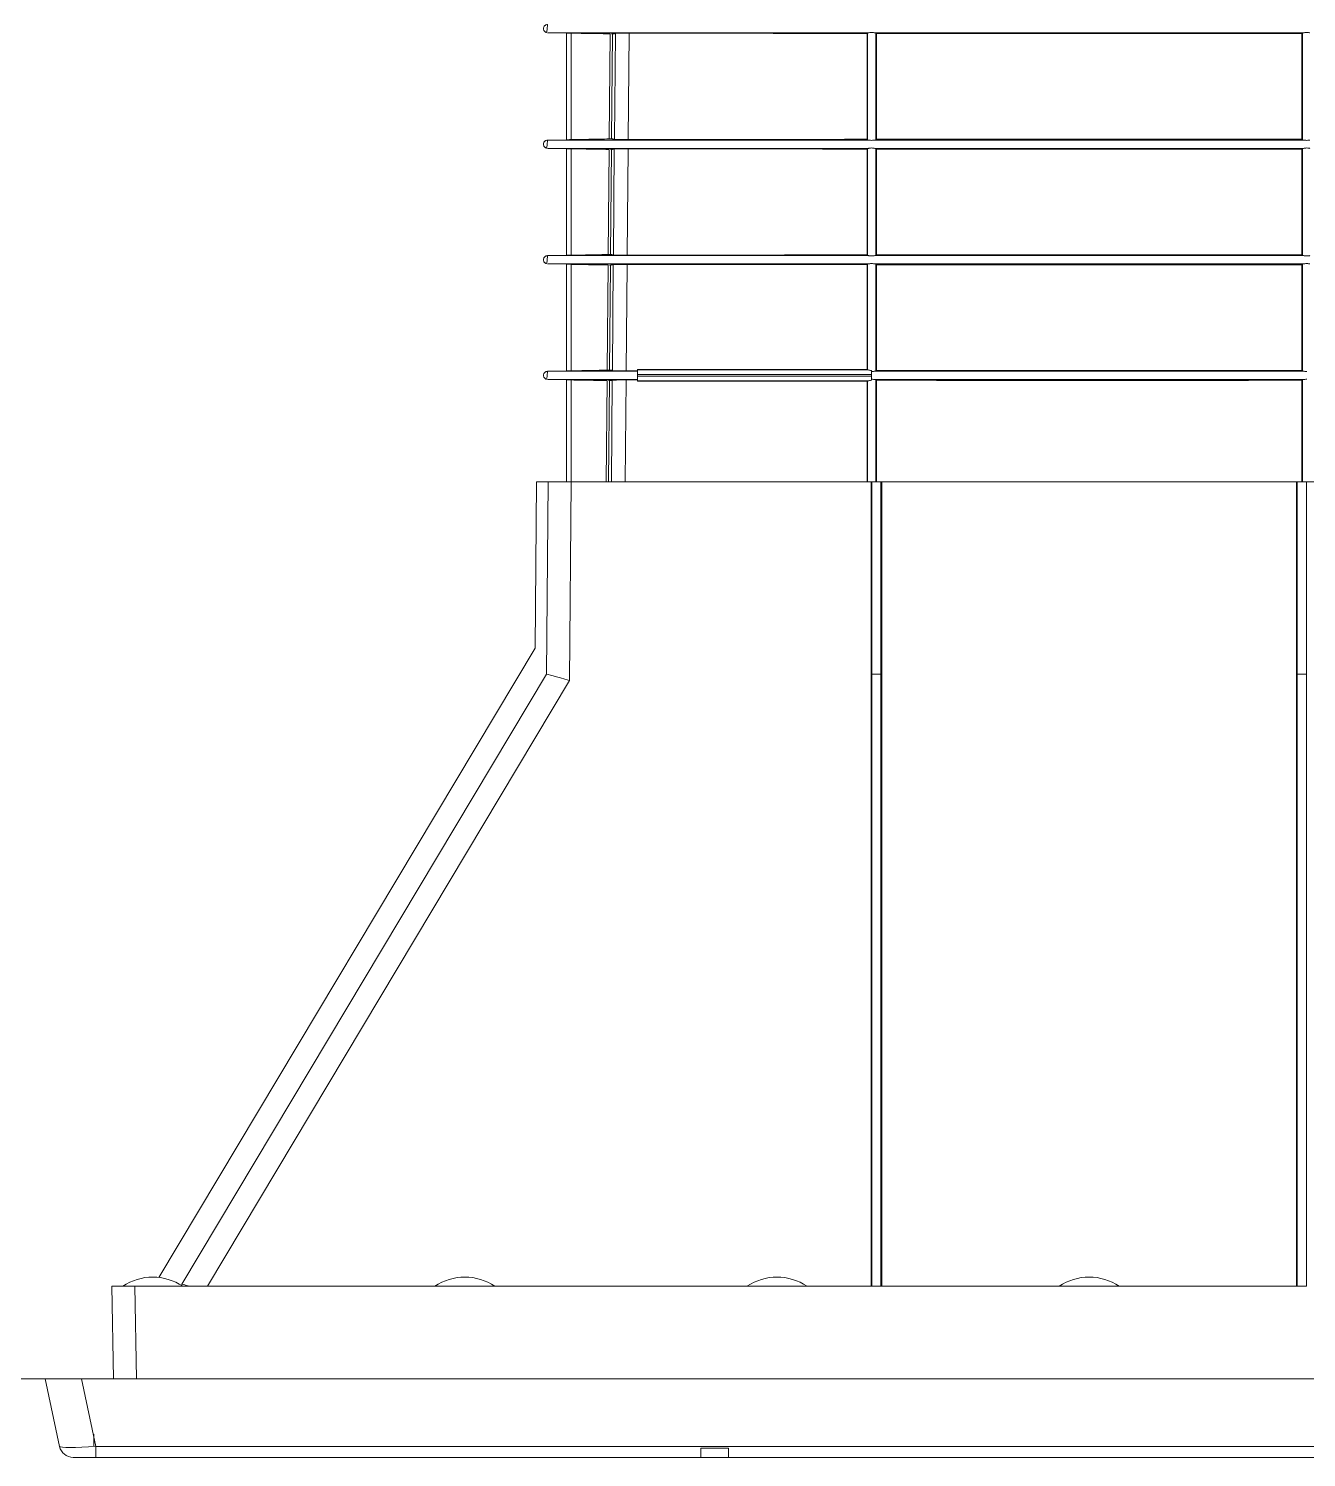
# Model space of a CAD drawing. Header units: millimetres. Extents: x 441156 to 441876, y 4514765 to 4515211.
# Drawn here: x 441315.0274 to 441315.2607, y 4514779.6622 to 4514779.9229 of the extents above; entities that cross this region are included whole.
import ezdxf

# ---------------------------------------------------------------- set-up
doc = ezdxf.new("R2010")
doc.units = ezdxf.units.MM
doc.layers.add('01_pilares baja', color=5, linetype='Continuous', lineweight=20)
doc.layers.add('LINEAS', color=7, linetype='Continuous', lineweight=9)
doc.layers.add('05 ESQUEMAS HIDRAULICOS nuevos_dwg _6_', color=7, linetype='Continuous', lineweight=18, true_color=0x767676)

# ---------------------------------------------------------------- blocks, each defined once
blk = doc.blocks.new('05 ESQUEMAS HIDRAULICOS nuevos_dwg_A$C38CE57FF-V1-01_ARQ_INSTALACIÓN PISCINA CHAPOTEO')
at = {"layer": 'LINEAS', "color": 88, "lineweight": 18, "true_color": 0x134c00}
for p, q in [((136.15, 246.41), (136.15, 227.99)), ((142.74, 228.11), (142.89, 246.29)), ((143.29, 246.28), (143.14, 228.11)), ((143.62, 228.03), (143.78, 246.37)), ((146.18, 246.41), (146.01, 227.99)), ((187.32, 228.04), (187.32, 246.36)), ((187.43, 246.47), (187.43, 227.93)), ((188.87, 227.93), (188.87, 246.47)), ((188.98, 246.35), (188.98, 228.05)), ((262.52, 228.05), (262.52, 246.35)), ((262.63, 246.47), (262.63, 227.93)), ((136.15, 226.41), (136.15, 207.99)), ((142.56, 208.1), (142.72, 226.29)), ((143.12, 226.29), (142.96, 208.11)), ((143.44, 208.03), (143.6, 226.37)), ((146, 226.41), (145.84, 207.99)), ((187.32, 208.04), (187.32, 226.36)), ((187.43, 226.47), (187.43, 207.93)), ((188.87, 207.93), (188.87, 226.47)), ((188.98, 226.35), (188.98, 208.05)), ((262.52, 208.05), (262.52, 226.35)), ((262.63, 226.47), (262.63, 207.93)), ((136.15, 206.41), (136.15, 187.99)), ((142.39, 188.1), (142.55, 206.3)), ((142.95, 206.29), (142.79, 188.11)), ((143.27, 188.03), (143.43, 206.37)), ((145.83, 206.41), (145.67, 187.99)), ((187.32, 188.2), (187.32, 206.36)), ((187.43, 206.47), (187.43, 188.14)), ((188.87, 187.93), (188.87, 206.47)), ((188.98, 206.35), (188.98, 188.05)), ((262.52, 188.05), (262.52, 206.35)), ((262.63, 206.47), (262.63, 187.93)), ((136.15, 186.41), (136.15, 168.8)), ((142.22, 168.8), (142.37, 186.3)), ((142.77, 186.29), (142.62, 168.8)), ((143.1, 168.8), (143.25, 186.37)), ((145.65, 186.41), (145.5, 168.8)), ((187.32, 168.8), (187.32, 186.2)), ((188.12, 187.06), (188.12, 186.35)), ((188.87, 168.8), (188.87, 186.47)), ((188.98, 186.35), (188.98, 168.8)), ((262.52, 168.8), (262.52, 186.35)), ((262.63, 186.47), (262.63, 168.8)), ((188.04, 29.6), (188.04, 168.8)), ((188.18, 168.8), (189.72, 168.8)), ((189.86, 29.6), (189.86, 168.8)), ((261.64, 29.6), (261.64, 168.8)), ((263.32, 168.8), (261.78, 168.8)), ((68.78, 29.99), (131.86, 135.51)), ((188.15, 135.51), (189.75, 135.51)), ((263.35, 135.51), (261.75, 135.51)), ((68.78, 29.72), (68.78, 29.99)), ((69.75, 29.6), (65.49, 29.6)), ((68.97, 29.6), (71.87, 29.6)), ((111.75, 29.6), (114.55, 29.6)), ((120.95, 29.6), (123.75, 29.6)), ((165.75, 29.6), (168.55, 29.6)), ((174.95, 29.6), (177.75, 29.6)), ((195.59, 29.6), (193.99, 29.6)), ((203.59, 29.6), (201.99, 29.6)), ((219.75, 29.6), (222.55, 29.6)), ((228.95, 29.6), (231.75, 29.6)), ((247.91, 29.6), (249.51, 29.6)), ((255.91, 29.6), (257.51, 29.6)), ((54.95, 0), (53.55, 0)), ((158.55, 0), (53.9, 0))]:
    blk.add_line(p, q, dxfattribs=at)
at = {"layer": 'LINEAS', "color": 88, "lineweight": 18, "true_color": 0x134c00, "flags": 128}
for points in [[(132.06, 246.48), (135.35, 246.42), (135.35, 227.98), (132.06, 227.92)], [(132.06, 226.48), (135.35, 226.42), (135.35, 207.98), (132.06, 207.92)], [(132.06, 206.48), (135.35, 206.42), (135.35, 187.98), (132.06, 187.92)], [(147.63, 188.16), (147.63, 188.2), (187.32, 188.2), (187.43, 188.14)], [(147.63, 187.36), (147.63, 188.16), (187.5, 188.16)], [(188.12, 187.34), (147.63, 187.34), (147.63, 187.04), (188.12, 187.04), (188.12, 187.34), (188.12, 188.05)], [(132.06, 186.48), (135.35, 186.42), (135.35, 168.8)], [(187.5, 186.26), (147.63, 186.26), (147.63, 187.04)], [(187.43, 168.8), (187.43, 186.26), (187.32, 186.2), (147.63, 186.2), (147.63, 186.24)], [(132.15, 168.8), (130.15, 168.8), (132.15, 168.8), (130.15, 168.8), (129.9, 140.03), (64.81, 31.14)], [(261.75, 29.6), (189.75, 29.6), (188.15, 29.6), (188.15, 135.51), (188.15, 168.8), (188.16, 168.8), (136.15, 168.8), (135.85, 134.42), (73.2, 29.6)], [(131.86, 135.51), (132.15, 168.8), (136.15, 168.8)], [(315.35, 168.8), (263.34, 168.8), (263.32, 168.8), (263.32, 135.51), (263.32, 29.6), (261.75, 29.6), (261.75, 135.51), (261.75, 168.8), (261.76, 168.8), (189.74, 168.8), (189.72, 168.8), (189.72, 135.51), (189.72, 29.6)], [(56.95, 13.6), (56.67, 29.6), (60.67, 29.6)], [(58.33, 29.6), (58.55, 29.6), (58.33, 29.6), (58.55, 29.6)], [(188.15, 29.6), (60.67, 29.6), (60.95, 13.6)], [(47.64, 1.9), (45.15, 13.6), (51.41, 13.6)], [(403.86, 1.9), (406.35, 13.6), (400.09, 13.6), (397.6, 1.9), (53.9, 1.9), (53.9, 0), (49.98, 0)], [(400.09, 13.6), (51.41, 13.6), (53.9, 1.9)], [(163.35, 0), (163.35, 1.6), (158.55, 1.6), (158.55, 0), (163.35, 0), (288.15, 0)]]:
    blk.add_lwpolyline(points, dxfattribs=at)
blk.add_lwpolyline([(53.55, 2), (53.55, 4)], close=True, dxfattribs=at)
at = {"layer": 'LINEAS', "color": 88, "lineweight": 18, "true_color": 0x134c00}
for centre, radius, start, end in [((63.75, 21.95), 9.25, 55.7945, 124.2055), ((117.75, 21.95), 9.25, 55.7945, 124.2055), ((171.75, 21.95), 9.25, 55.7945, 124.2055), ((225.75, 21.95), 9.25, 55.7945, 124.2055), ((49.98, 2.4), 2.4, 192, 270)]:
    blk.add_arc(centre, radius, start, end, dxfattribs=at)
for centre, major_axis, ratio, start_param, end_param in [((188.15, 188.14), (0.72, 0), 0.008727, 3.069051, 3.601997), ((188.15, 186.26), (0.72, 0), 0.008727, 2.681188, 3.214135), ((135.85, 134.39), (-3.99, 1.12), 0.005508, 4.713936, 6.28169), ((72.76, 28.85), (-3.98, 1.14), 0.005507, 5.415395, 6.281716), ((54.07, 2.4), (6.44, 0.49), 0.075003, 3.151614, 4.679169)]:
    blk.add_ellipse(centre, major_axis=major_axis, ratio=ratio, start_param=start_param, end_param=end_param, dxfattribs=at)
for points, knots in [([(132.06, 247.92), (131.97, 247.91), (131.83, 247.89), (131.67, 247.8), (131.55, 247.71), (131.46, 247.59), (131.38, 247.43), (131.33, 247.2), (131.38, 246.97), (131.46, 246.81), (131.55, 246.69), (131.67, 246.6), (131.83, 246.51), (131.97, 246.49), (132.06, 246.48)], [0, 0, 0, 0, 0.119848, 0.184257, 0.25, 0.315743, 0.380152, 0.5, 0.619848, 0.684257, 0.75, 0.815743, 0.880152, 1, 1, 1, 1]), ([(187.55, 246.48), (176.2, 246.48), (164.35, 246.48), (151.99, 246.48), (150.46, 246.48), (148.94, 246.48), (147.46, 246.48), (145.83, 246.48), (143.97, 246.48), (141.95, 246.48), (140.01, 246.48), (138.27, 246.48), (136.92, 246.48), (135.95, 246.48), (135.23, 246.48), (135.2, 246.48), (134.95, 246.48), (134.67, 246.48), (134.28, 246.48), (133.83, 246.48), (133.37, 246.48), (132.95, 246.48), (132.57, 246.48), (131.92, 246.48), (132.06, 246.48), (132.06, 246.48)], [0, 0, 0, 0, 0.30841, 0.322065, 0.335929, 0.349961, 0.36345, 0.376321, 0.394184, 0.414003, 0.433726, 0.453804, 0.474939, 0.494971, 0.510122, 0.539793, 0.57052, 0.601072, 0.672805, 0.738199, 0.803673, 0.869095, 0.934568, 0.999995, 1, 1, 1, 1]), ([(135.35, 246.42), (135.35, 246.42), (135.37, 246.42), (135.45, 246.42), (135.51, 246.42), (135.73, 246.42), (135.94, 246.41), (136.15, 246.41)], [0, 0, 0, 0, 0.25, 0.25, 0.5, 0.5, 1, 1, 1, 1]), ([(136.15, 246.41), (136.44, 246.4), (136.72, 246.4), (137.01, 246.39), (138.15, 246.37), (139.29, 246.35), (140.43, 246.33), (141.25, 246.32), (142.07, 246.31), (142.89, 246.29)], [0, 0, 0, 0, 0.001068999, 0.001068999, 0.001068999, 0.005344995, 0.005344995, 0.005344995, 0.008431652, 0.008431652, 0.008431652, 0.008431652]), ([(143.29, 246.28), (143.29, 246.28), (143.25, 246.29), (143.1, 246.29), (143, 246.29), (142.89, 246.29)], [0, 0, 0, 0, 0.5, 0.5, 1, 1, 1, 1]), ([(143.78, 246.37), (143.77, 246.37), (143.77, 246.37), (143.77, 246.36), (143.77, 246.35), (143.77, 246.35), (143.77, 246.34), (143.76, 246.34), (143.76, 246.34), (143.75, 246.33), (143.75, 246.33), (143.73, 246.33), (143.72, 246.33), (143.69, 246.33), (143.67, 246.33), (143.61, 246.32), (143.57, 246.31), (143.49, 246.31), (143.45, 246.3), (143.39, 246.3), (143.37, 246.29), (143.33, 246.29), (143.31, 246.29), (143.29, 246.28)], [0, 0, 0, 0, 0.003906, 0.003906, 0.007813, 0.007813, 0.015625, 0.015625, 0.03125, 0.03125, 0.0625, 0.0625, 0.125, 0.125, 0.25, 0.25, 0.5, 0.5, 0.75, 0.75, 0.875, 0.875, 1, 1, 1, 1]), ([(143.78, 246.37), (143.78, 246.38), (143.79, 246.38), (143.86, 246.39), (143.9, 246.39), (144.02, 246.39), (144.1, 246.39), (144.27, 246.4), (144.37, 246.4), (144.6, 246.4), (144.72, 246.4), (144.98, 246.4), (145.12, 246.4), (145.26, 246.41)], [0, 0, 0, 0, 0.125, 0.125, 0.25, 0.25, 0.375, 0.375, 0.5, 0.5, 0.625, 0.625, 0.75, 0.75, 0.75, 0.75]), ([(187.32, 246.36), (187.03, 246.36), (186.75, 246.36), (186.46, 246.36), (185.32, 246.36), (184.18, 246.36), (183.04, 246.36), (180.76, 246.36), (178.48, 246.37), (176.2, 246.37), (167.08, 246.38), (157.95, 246.39), (148.83, 246.4)], [0, 0, 0, 0, 0.001069, 0.001069, 0.001069, 0.00534499, 0.00534499, 0.00534499, 0.01389699, 0.01389699, 0.01389699, 0.04810495, 0.04810495, 0.04810495, 0.04810495]), ([(187.43, 246.47), (187.43, 246.47), (187.42, 246.46), (187.42, 246.46), (187.4, 246.44), (187.38, 246.42), (187.36, 246.4), (187.34, 246.38), (187.33, 246.37), (187.32, 246.36)], [0.000135647, 0.000135647, 0.000135647, 0.000135647, 0.001068999, 0.001068999, 0.001068999, 0.005344995, 0.005344995, 0.005344995, 0.00828729, 0.00828729, 0.00828729, 0.00828729]), ([(187.55, 246.48), (187.51, 246.48), (187.44, 246.48), (187.44, 246.47), (187.44, 246.47)], [0, 0, 0, 0, 0.51479, 1, 1, 1, 1]), ([(188.69, 246.48), (188.62, 246.48), (188.53, 246.5), (188.32, 246.53), (188.21, 246.54), (187.99, 246.54), (187.88, 246.53), (187.69, 246.5), (187.61, 246.48), (187.55, 246.48)], [0, 0, 0, 0, 0.25, 0.25, 0.5, 0.5, 0.75, 0.75, 1, 1, 1, 1]), ([(262.81, 246.48), (259.87, 246.48), (253.33, 246.48), (242.93, 246.48), (233.5, 246.48), (225.75, 246.48), (217.63, 246.48), (208.01, 246.48), (197.61, 246.48), (191.44, 246.48), (188.69, 246.48)], [0.6859431, 0.6859431, 0.6859431, 0.6859431, 0.7011858, 0.7198797, 0.7399681, 0.7500122, 0.7600564, 0.7820731, 0.7998041, 0.8140802, 0.8140802, 0.8140802, 0.8140802]), ([(188.86, 246.47), (188.86, 246.47), (188.86, 246.47), (188.79, 246.48), (188.71, 246.48), (188.69, 246.48)], [0, 0, 0, 0, 0.318255, 0.7865, 1, 1, 1, 1]), ([(188.98, 246.35), (188.98, 246.36), (188.97, 246.36), (188.97, 246.37), (188.95, 246.39), (188.93, 246.41), (188.91, 246.43), (188.9, 246.44), (188.88, 246.46), (188.87, 246.47)], [0, 0, 0, 0, 0.001068999, 0.001068999, 0.001068999, 0.005344995, 0.005344995, 0.005344995, 0.008151649, 0.008151649, 0.008151649, 0.008151649]), ([(244.13, 246.33), (241.07, 246.33), (238.01, 246.33), (231.88, 246.33), (228.81, 246.33), (219.62, 246.33), (213.49, 246.33), (204.3, 246.33), (201.24, 246.34), (195.11, 246.35), (192.05, 246.35), (188.98, 246.35)], [0.25, 0.25, 0.25, 0.25, 0.375, 0.375, 0.5, 0.5, 0.75, 0.75, 0.875, 0.875, 1, 1, 1, 1]), ([(262.63, 246.47), (262.63, 246.46), (262.62, 246.46), (262.62, 246.46), (262.6, 246.44), (262.58, 246.42), (262.56, 246.4), (262.54, 246.38), (262.53, 246.37), (262.52, 246.35)], [0.000135647, 0.000135647, 0.000135647, 0.000135647, 0.001068999, 0.001068999, 0.001068999, 0.005344995, 0.005344995, 0.005344995, 0.008287296, 0.008287296, 0.008287296, 0.008287296]), ([(262.81, 246.48), (262.77, 246.48), (262.68, 246.48), (262.63, 246.47), (262.63, 246.47), (262.63, 246.47)], [0, 0, 0, 0, 0.418085, 0.885568, 1, 1, 1, 1]), ([(263.95, 246.48), (263.89, 246.48), (263.81, 246.5), (263.62, 246.53), (263.51, 246.54), (263.29, 246.54), (263.18, 246.53), (262.97, 246.5), (262.88, 246.48), (262.81, 246.48)], [0, 0, 0, 0, 0.25, 0.25, 0.5, 0.5, 0.75, 0.75, 1, 1, 1, 1]), ([(132.06, 227.92), (131.97, 227.91), (131.83, 227.89), (131.67, 227.8), (131.55, 227.71), (131.46, 227.59), (131.38, 227.43), (131.33, 227.2), (131.38, 226.97), (131.46, 226.81), (131.55, 226.69), (131.67, 226.6), (131.83, 226.51), (131.97, 226.49), (132.06, 226.48)], [0, 0, 0, 0, 0.119848, 0.184257, 0.25, 0.315743, 0.380152, 0.5, 0.619848, 0.684257, 0.75, 0.815743, 0.880152, 1, 1, 1, 1]), ([(187.55, 227.92), (176.2, 227.92), (164.35, 227.92), (151.99, 227.92), (150.46, 227.92), (148.94, 227.92), (147.46, 227.92), (145.83, 227.92), (143.97, 227.92), (141.95, 227.92), (140.01, 227.92), (138.27, 227.92), (136.92, 227.92), (135.95, 227.92), (135.23, 227.92), (135.2, 227.92), (134.95, 227.92), (134.67, 227.92), (134.28, 227.92), (133.83, 227.92), (133.37, 227.92), (132.95, 227.92), (132.57, 227.92), (131.92, 227.92), (132.06, 227.92), (132.06, 227.92)], [0, 0, 0, 0, 0.30841, 0.322065, 0.335929, 0.349961, 0.36345, 0.376321, 0.394184, 0.414003, 0.433726, 0.453804, 0.474939, 0.494971, 0.510122, 0.539793, 0.57052, 0.601072, 0.672805, 0.738199, 0.803673, 0.869095, 0.934568, 0.999995, 1, 1, 1, 1]), ([(136.15, 227.99), (136.04, 227.99), (135.94, 227.99), (135.75, 227.98), (135.66, 227.98), (135.44, 227.98), (135.35, 227.98), (135.35, 227.98)], [0, 0, 0, 0, 0.25, 0.25, 0.5, 0.5, 1, 1, 1, 1]), ([(142.74, 228.11), (142.17, 228.1), (141.61, 228.09), (141.05, 228.08), (139.42, 228.05), (137.78, 228.02), (136.15, 227.99)], [0.001768388, 0.001768388, 0.001768388, 0.001768388, 0.003875987, 0.003875987, 0.003875987, 0.010001636, 0.010001636, 0.010001636, 0.010001636]), ([(142.74, 228.11), (142.84, 228.11), (142.94, 228.11), (143.09, 228.11), (143.13, 228.11), (143.14, 228.11)], [0, 0, 0, 0, 0.5, 0.5, 1, 1, 1, 1]), ([(143.14, 228.11), (143.16, 228.11), (143.18, 228.11), (143.22, 228.1), (143.24, 228.1), (143.3, 228.1), (143.34, 228.09), (143.42, 228.08), (143.46, 228.08), (143.52, 228.07), (143.54, 228.07), (143.57, 228.07), (143.58, 228.07), (143.59, 228.06), (143.6, 228.06), (143.6, 228.06), (143.61, 228.06), (143.61, 228.05), (143.61, 228.05), (143.61, 228.04), (143.61, 228.03), (143.62, 228.03)], [0, 0, 0, 0, 0.125, 0.125, 0.25, 0.25, 0.5, 0.5, 0.75, 0.75, 0.875, 0.875, 0.9375, 0.9375, 0.96875, 0.96875, 0.984375, 0.984375, 0.992188, 0.992188, 1, 1, 1, 1]), ([(146.01, 227.99), (145.86, 227.99), (145.7, 227.99), (145.4, 227.99), (145.25, 227.99), (144.96, 227.99), (144.82, 227.99), (144.56, 228), (144.44, 228), (144.22, 228), (144.12, 228), (143.94, 228.01), (143.86, 228.01), (143.68, 228.01), (143.62, 228.02), (143.62, 228.03)], [0, 0, 0, 0, 0.125, 0.125, 0.25, 0.25, 0.375, 0.375, 0.5, 0.5, 0.625, 0.625, 0.75, 0.75, 1, 1, 1, 1]), ([(146.01, 227.99), (152.9, 228), (159.78, 228.01), (173.55, 228.03), (180.43, 228.04), (187.32, 228.04)], [0, 0, 0, 0, 0.5, 0.5, 1, 1, 1, 1]), ([(187.32, 228.04), (187.34, 228.02), (187.35, 228), (187.37, 227.99), (187.39, 227.97), (187.41, 227.95), (187.43, 227.93)], [0, 0, 0, 0, 0.004143645, 0.004143645, 0.004143645, 0.008151643, 0.008151643, 0.008151643, 0.008151643]), ([(187.44, 227.93), (187.44, 227.93), (187.44, 227.92), (187.51, 227.92), (187.55, 227.92)], [0, 0, 0, 0, 0.45245, 1, 1, 1, 1]), ([(187.55, 227.92), (187.61, 227.92), (187.69, 227.9), (187.88, 227.87), (187.99, 227.86), (188.21, 227.86), (188.32, 227.87), (188.53, 227.9), (188.62, 227.92), (188.69, 227.92)], [0, 0, 0, 0, 0.25, 0.25, 0.5, 0.5, 0.75, 0.75, 1, 1, 1, 1]), ([(188.69, 227.92), (188.74, 227.92), (188.83, 227.92), (188.87, 227.93), (188.87, 227.93), (188.87, 227.93)], [0, 0, 0, 0, 0.468754, 0.937507, 1, 1, 1, 1]), ([(262.81, 227.92), (259.87, 227.92), (253.33, 227.92), (242.93, 227.92), (233.5, 227.92), (225.75, 227.92), (217.63, 227.92), (208.01, 227.92), (197.61, 227.92), (191.44, 227.92), (188.69, 227.92)], [0.6859431, 0.6859431, 0.6859431, 0.6859431, 0.7011858, 0.7198797, 0.7399681, 0.7500122, 0.7600564, 0.7820731, 0.7998041, 0.8140802, 0.8140802, 0.8140802, 0.8140802]), ([(188.87, 227.93), (188.89, 227.95), (188.91, 227.97), (188.93, 227.99), (188.95, 228.01), (188.96, 228.03), (188.98, 228.05)], [0.000135647, 0.000135647, 0.000135647, 0.000135647, 0.004143648, 0.004143648, 0.004143648, 0.008287296, 0.008287296, 0.008287296, 0.008287296]), ([(188.98, 228.05), (192.05, 228.05), (195.11, 228.05), (201.24, 228.06), (204.3, 228.07), (213.49, 228.07), (219.62, 228.07), (225.75, 228.07)], [0, 0, 0, 0, 0.125, 0.125, 0.25, 0.25, 0.5, 0.5, 0.5, 0.5]), ([(225.75, 228.07), (228.81, 228.07), (231.88, 228.07), (238.01, 228.07), (241.07, 228.07), (250.26, 228.06), (256.39, 228.05), (262.52, 228.05)], [0.5, 0.5, 0.5, 0.5, 0.625, 0.625, 0.75, 0.75, 1, 1, 1, 1]), ([(262.52, 228.05), (262.54, 228.03), (262.55, 228.01), (262.57, 227.99), (262.59, 227.97), (262.61, 227.95), (262.63, 227.93)], [0, 0, 0, 0, 0.004143648, 0.004143648, 0.004143648, 0.008151649, 0.008151649, 0.008151649, 0.008151649]), ([(262.64, 227.93), (262.64, 227.93), (262.64, 227.92), (262.72, 227.92), (262.79, 227.92), (262.81, 227.92)], [0, 0, 0, 0, 0.367339, 0.834737, 1, 1, 1, 1]), ([(262.81, 227.92), (262.88, 227.92), (262.97, 227.9), (263.18, 227.87), (263.29, 227.86), (263.51, 227.86), (263.62, 227.87), (263.81, 227.9), (263.89, 227.92), (263.95, 227.92)], [0, 0, 0, 0, 0.25, 0.25, 0.5, 0.5, 0.75, 0.75, 1, 1, 1, 1]), ([(187.55, 226.48), (176.2, 226.48), (164.35, 226.48), (151.99, 226.48), (150.46, 226.48), (148.94, 226.48), (147.46, 226.48), (145.83, 226.48), (143.97, 226.48), (141.95, 226.48), (140.01, 226.48), (138.27, 226.48), (136.92, 226.48), (135.95, 226.48), (135.23, 226.48), (135.2, 226.48), (134.95, 226.48), (134.67, 226.48), (134.28, 226.48), (133.83, 226.48), (133.37, 226.48), (132.95, 226.48), (132.57, 226.48), (131.92, 226.48), (132.06, 226.48), (132.06, 226.48)], [0, 0, 0, 0, 0.30841, 0.322065, 0.335929, 0.349961, 0.36345, 0.376321, 0.394184, 0.414003, 0.433726, 0.453804, 0.474939, 0.494971, 0.510122, 0.539793, 0.57052, 0.601072, 0.672805, 0.738199, 0.803673, 0.869095, 0.934568, 0.999995, 1, 1, 1, 1]), ([(135.35, 226.42), (135.35, 226.42), (135.37, 226.42), (135.45, 226.42), (135.51, 226.42), (135.73, 226.42), (135.94, 226.41), (136.15, 226.41)], [0, 0, 0, 0, 0.25, 0.25, 0.5, 0.5, 1, 1, 1, 1]), ([(136.15, 226.41), (136.44, 226.4), (136.72, 226.4), (137.01, 226.39), (138.15, 226.37), (139.29, 226.35), (140.43, 226.33), (141.19, 226.32), (141.95, 226.31), (142.72, 226.29)], [0, 0, 0, 0, 0.001068999, 0.001068999, 0.001068999, 0.005344995, 0.005344995, 0.005344995, 0.008213481, 0.008213481, 0.008213481, 0.008213481]), ([(143.12, 226.29), (143.12, 226.29), (143.08, 226.29), (142.93, 226.29), (142.82, 226.29), (142.72, 226.29)], [0, 0, 0, 0, 0.5, 0.5, 1, 1, 1, 1]), ([(143.6, 226.37), (143.6, 226.37), (143.6, 226.36), (143.6, 226.35), (143.59, 226.35), (143.59, 226.34), (143.59, 226.34), (143.58, 226.34), (143.58, 226.34), (143.56, 226.33), (143.55, 226.33), (143.52, 226.33), (143.5, 226.33), (143.44, 226.32), (143.4, 226.32), (143.32, 226.31), (143.28, 226.31), (143.22, 226.3), (143.2, 226.3), (143.16, 226.29), (143.14, 226.29), (143.12, 226.29)], [0, 0, 0, 0, 0.007812, 0.007812, 0.015625, 0.015625, 0.03125, 0.03125, 0.0625, 0.0625, 0.125, 0.125, 0.25, 0.25, 0.5, 0.5, 0.75, 0.75, 0.875, 0.875, 1, 1, 1, 1]), ([(143.6, 226.37), (143.6, 226.38), (143.62, 226.38), (143.68, 226.39), (143.73, 226.39), (143.85, 226.39), (143.92, 226.39), (144.1, 226.4), (144.2, 226.4), (144.42, 226.4), (144.54, 226.4), (144.8, 226.41), (144.94, 226.41), (145.09, 226.41)], [0, 0, 0, 0, 0.125, 0.125, 0.25, 0.25, 0.375, 0.375, 0.5, 0.5, 0.625, 0.625, 0.75, 0.75, 0.75, 0.75]), ([(187.32, 226.36), (187.03, 226.36), (186.75, 226.36), (186.46, 226.36), (185.32, 226.36), (184.18, 226.36), (183.04, 226.36), (180.76, 226.36), (178.48, 226.37), (176.2, 226.37), (167.08, 226.38), (157.95, 226.39), (148.83, 226.4)], [0, 0, 0, 0, 0.001069, 0.001069, 0.001069, 0.00534499, 0.00534499, 0.00534499, 0.01389699, 0.01389699, 0.01389699, 0.04810495, 0.04810495, 0.04810495, 0.04810495]), ([(187.43, 226.47), (187.43, 226.47), (187.42, 226.46), (187.42, 226.46), (187.4, 226.44), (187.38, 226.42), (187.36, 226.4), (187.34, 226.38), (187.33, 226.37), (187.32, 226.36)], [0.000135647, 0.000135647, 0.000135647, 0.000135647, 0.001068999, 0.001068999, 0.001068999, 0.005344995, 0.005344995, 0.005344995, 0.00828729, 0.00828729, 0.00828729, 0.00828729]), ([(187.55, 226.48), (187.51, 226.48), (187.44, 226.48), (187.44, 226.47), (187.44, 226.47)], [0, 0, 0, 0, 0.51479, 1, 1, 1, 1]), ([(188.69, 226.48), (188.62, 226.48), (188.53, 226.5), (188.32, 226.53), (188.21, 226.54), (187.99, 226.54), (187.88, 226.53), (187.69, 226.5), (187.61, 226.48), (187.55, 226.48)], [0, 0, 0, 0, 0.25, 0.25, 0.5, 0.5, 0.75, 0.75, 1, 1, 1, 1]), ([(262.81, 226.48), (259.87, 226.48), (253.33, 226.48), (242.93, 226.48), (233.5, 226.48), (225.75, 226.48), (217.63, 226.48), (208.01, 226.48), (197.61, 226.48), (191.44, 226.48), (188.69, 226.48)], [0.6859431, 0.6859431, 0.6859431, 0.6859431, 0.7011858, 0.7198797, 0.7399681, 0.7500122, 0.7600564, 0.7820731, 0.7998041, 0.8140802, 0.8140802, 0.8140802, 0.8140802]), ([(188.86, 226.47), (188.86, 226.47), (188.86, 226.47), (188.79, 226.48), (188.71, 226.48), (188.69, 226.48)], [0, 0, 0, 0, 0.318255, 0.7865, 1, 1, 1, 1]), ([(188.98, 226.35), (188.98, 226.36), (188.97, 226.36), (188.97, 226.37), (188.95, 226.39), (188.93, 226.41), (188.91, 226.43), (188.9, 226.44), (188.88, 226.46), (188.87, 226.47)], [0, 0, 0, 0, 0.001068999, 0.001068999, 0.001068999, 0.005344995, 0.005344995, 0.005344995, 0.008151649, 0.008151649, 0.008151649, 0.008151649]), ([(244.13, 226.33), (241.07, 226.33), (238.01, 226.33), (231.88, 226.33), (228.81, 226.33), (219.62, 226.33), (213.49, 226.33), (204.3, 226.33), (201.24, 226.34), (195.11, 226.35), (192.05, 226.35), (188.98, 226.35)], [0.25, 0.25, 0.25, 0.25, 0.375, 0.375, 0.5, 0.5, 0.75, 0.75, 0.875, 0.875, 1, 1, 1, 1]), ([(262.63, 226.47), (262.63, 226.46), (262.62, 226.46), (262.62, 226.46), (262.6, 226.44), (262.58, 226.42), (262.56, 226.4), (262.54, 226.38), (262.53, 226.37), (262.52, 226.35)], [0.000135647, 0.000135647, 0.000135647, 0.000135647, 0.001068999, 0.001068999, 0.001068999, 0.005344995, 0.005344995, 0.005344995, 0.008287296, 0.008287296, 0.008287296, 0.008287296]), ([(262.81, 226.48), (262.77, 226.48), (262.68, 226.48), (262.63, 226.47), (262.63, 226.47), (262.63, 226.47)], [0, 0, 0, 0, 0.418085, 0.885568, 1, 1, 1, 1]), ([(263.95, 226.48), (263.89, 226.48), (263.81, 226.5), (263.62, 226.53), (263.51, 226.54), (263.29, 226.54), (263.18, 226.53), (262.97, 226.5), (262.88, 226.48), (262.81, 226.48)], [0, 0, 0, 0, 0.25, 0.25, 0.5, 0.5, 0.75, 0.75, 1, 1, 1, 1]), ([(132.06, 207.92), (131.97, 207.91), (131.83, 207.89), (131.67, 207.8), (131.55, 207.71), (131.46, 207.59), (131.38, 207.43), (131.33, 207.2), (131.38, 206.97), (131.46, 206.81), (131.55, 206.69), (131.67, 206.6), (131.83, 206.51), (131.97, 206.49), (132.06, 206.48)], [0, 0, 0, 0, 0.1198483, 0.1842573, 0.25, 0.3157427, 0.3801517, 0.5, 0.6198483, 0.6842573, 0.75, 0.8157427, 0.8801517, 1, 1, 1, 1]), ([(187.55, 207.92), (176.2, 207.92), (164.35, 207.92), (151.99, 207.92), (150.46, 207.92), (148.94, 207.92), (147.46, 207.92), (145.83, 207.92), (143.97, 207.92), (141.95, 207.92), (140.01, 207.92), (138.27, 207.92), (136.92, 207.92), (135.95, 207.92), (135.23, 207.92), (135.2, 207.92), (134.95, 207.92), (134.67, 207.92), (134.28, 207.92), (133.83, 207.92), (133.37, 207.92), (132.95, 207.92), (132.57, 207.92), (131.92, 207.92), (132.06, 207.92), (132.06, 207.92)], [0, 0, 0, 0, 0.30841, 0.322065, 0.335929, 0.349961, 0.36345, 0.376321, 0.394184, 0.414003, 0.433726, 0.453804, 0.474939, 0.494971, 0.510122, 0.539793, 0.57052, 0.601072, 0.672805, 0.738199, 0.803673, 0.869095, 0.934568, 0.999995, 1, 1, 1, 1]), ([(136.15, 207.99), (136.04, 207.99), (135.94, 207.99), (135.75, 207.98), (135.66, 207.98), (135.44, 207.98), (135.35, 207.98), (135.35, 207.98)], [0, 0, 0, 0, 0.25, 0.25, 0.5, 0.5, 1, 1, 1, 1]), ([(142.56, 208.1), (142.06, 208.09), (141.55, 208.09), (141.05, 208.08), (139.42, 208.05), (137.78, 208.02), (136.15, 207.99)], [0.001986626, 0.001986626, 0.001986626, 0.001986626, 0.003875987, 0.003875987, 0.003875987, 0.010001636, 0.010001636, 0.010001636, 0.010001636]), ([(142.56, 208.1), (142.67, 208.1), (142.77, 208.11), (142.92, 208.11), (142.96, 208.11), (142.96, 208.11)], [0, 0, 0, 0, 0.5, 0.5, 1, 1, 1, 1]), ([(142.96, 208.11), (142.98, 208.11), (143, 208.11), (143.04, 208.1), (143.06, 208.1), (143.12, 208.09), (143.16, 208.09), (143.24, 208.08), (143.28, 208.08), (143.34, 208.07), (143.36, 208.07), (143.39, 208.06), (143.4, 208.06), (143.42, 208.06), (143.42, 208.06), (143.43, 208.06), (143.43, 208.05), (143.43, 208.05), (143.44, 208.05), (143.44, 208.04), (143.44, 208.03), (143.44, 208.03)], [0, 0, 0, 0, 0.125, 0.125, 0.25, 0.25, 0.5, 0.5, 0.75, 0.75, 0.875, 0.875, 0.9375, 0.9375, 0.96875, 0.96875, 0.984375, 0.984375, 0.992188, 0.992188, 1, 1, 1, 1]), ([(145.84, 207.99), (145.68, 207.99), (145.53, 207.99), (145.22, 207.99), (145.07, 207.99), (144.78, 207.99), (144.64, 207.99), (144.38, 208), (144.26, 208), (144.04, 208), (143.94, 208), (143.77, 208), (143.69, 208.01), (143.51, 208.01), (143.44, 208.02), (143.44, 208.03)], [0, 0, 0, 0, 0.125, 0.125, 0.25, 0.25, 0.375, 0.375, 0.5, 0.5, 0.625, 0.625, 0.75, 0.75, 1, 1, 1, 1]), ([(145.84, 207.99), (147.57, 208), (149.3, 208), (152.75, 208), (154.48, 208), (159.67, 208.01), (163.12, 208.01), (173.49, 208.03), (180.4, 208.04), (187.32, 208.04)], [0, 0, 0, 0, 0.125, 0.125, 0.25, 0.25, 0.5, 0.5, 1, 1, 1, 1]), ([(187.32, 208.04), (187.34, 208.02), (187.35, 208), (187.37, 207.99), (187.39, 207.97), (187.41, 207.95), (187.43, 207.93)], [0, 0, 0, 0, 0.004143645, 0.004143645, 0.004143645, 0.008151643, 0.008151643, 0.008151643, 0.008151643]), ([(187.44, 207.93), (187.44, 207.93), (187.44, 207.92), (187.51, 207.92), (187.55, 207.92)], [0, 0, 0, 0, 0.45245, 1, 1, 1, 1]), ([(187.55, 207.92), (187.61, 207.92), (187.69, 207.9), (187.88, 207.87), (187.99, 207.86), (188.21, 207.86), (188.32, 207.87), (188.53, 207.9), (188.62, 207.92), (188.69, 207.92)], [0, 0, 0, 0, 0.25, 0.25, 0.5, 0.5, 0.75, 0.75, 1, 1, 1, 1]), ([(188.69, 207.92), (188.74, 207.92), (188.83, 207.92), (188.87, 207.93), (188.87, 207.93), (188.87, 207.93)], [0, 0, 0, 0, 0.468754, 0.937507, 1, 1, 1, 1]), ([(262.81, 207.92), (259.87, 207.92), (253.33, 207.92), (242.93, 207.92), (233.5, 207.92), (225.75, 207.92), (217.63, 207.92), (208.01, 207.92), (197.61, 207.92), (191.44, 207.92), (188.69, 207.92)], [0.6859431, 0.6859431, 0.6859431, 0.6859431, 0.7011858, 0.7198797, 0.7399681, 0.7500122, 0.7600564, 0.7820731, 0.7998041, 0.8140802, 0.8140802, 0.8140802, 0.8140802]), ([(188.87, 207.93), (188.89, 207.95), (188.91, 207.97), (188.93, 207.99), (188.95, 208.01), (188.96, 208.03), (188.98, 208.05)], [0.000135647, 0.000135647, 0.000135647, 0.000135647, 0.004143648, 0.004143648, 0.004143648, 0.008287296, 0.008287296, 0.008287296, 0.008287296]), ([(188.98, 208.05), (192.05, 208.05), (195.11, 208.05), (201.24, 208.06), (204.3, 208.07), (213.49, 208.07), (219.62, 208.07), (225.75, 208.07)], [0, 0, 0, 0, 0.125, 0.125, 0.25, 0.25, 0.5, 0.5, 0.5, 0.5]), ([(225.75, 208.07), (228.81, 208.07), (231.88, 208.07), (238.01, 208.07), (241.07, 208.07), (250.26, 208.06), (256.39, 208.05), (262.52, 208.05)], [0.5, 0.5, 0.5, 0.5, 0.625, 0.625, 0.75, 0.75, 1, 1, 1, 1]), ([(262.52, 208.05), (262.54, 208.03), (262.55, 208.01), (262.57, 207.99), (262.59, 207.97), (262.61, 207.95), (262.63, 207.93)], [0, 0, 0, 0, 0.004143648, 0.004143648, 0.004143648, 0.008151649, 0.008151649, 0.008151649, 0.008151649]), ([(262.64, 207.93), (262.64, 207.93), (262.64, 207.92), (262.72, 207.92), (262.79, 207.92), (262.81, 207.92)], [0, 0, 0, 0, 0.367339, 0.834737, 1, 1, 1, 1]), ([(262.81, 207.92), (262.88, 207.92), (262.97, 207.9), (263.18, 207.87), (263.29, 207.86), (263.51, 207.86), (263.62, 207.87), (263.81, 207.9), (263.89, 207.92), (263.95, 207.92)], [0, 0, 0, 0, 0.25, 0.25, 0.5, 0.5, 0.75, 0.75, 1, 1, 1, 1]), ([(187.55, 206.48), (176.2, 206.48), (164.35, 206.48), (151.99, 206.48), (150.46, 206.48), (148.94, 206.48), (147.46, 206.48), (145.83, 206.48), (143.97, 206.48), (141.95, 206.48), (140.01, 206.48), (138.27, 206.48), (136.92, 206.48), (135.95, 206.48), (135.23, 206.48), (135.2, 206.48), (134.95, 206.48), (134.67, 206.48), (134.28, 206.48), (133.83, 206.48), (133.37, 206.48), (132.95, 206.48), (132.57, 206.48), (131.92, 206.48), (132.06, 206.48), (132.06, 206.48)], [0, 0, 0, 0, 0.30841, 0.322065, 0.335929, 0.349961, 0.36345, 0.376321, 0.394184, 0.414003, 0.433726, 0.453804, 0.474939, 0.494971, 0.510122, 0.539793, 0.57052, 0.601072, 0.672805, 0.738199, 0.803673, 0.869095, 0.934568, 0.999995, 1, 1, 1, 1]), ([(135.35, 206.42), (135.35, 206.42), (135.37, 206.42), (135.45, 206.42), (135.51, 206.42), (135.73, 206.42), (135.94, 206.41), (136.15, 206.41)], [0, 0, 0, 0, 0.25, 0.25, 0.5, 0.5, 1, 1, 1, 1]), ([(136.15, 206.41), (136.44, 206.4), (136.72, 206.4), (137.01, 206.39), (138.15, 206.37), (139.29, 206.35), (140.43, 206.33), (141.13, 206.32), (141.84, 206.31), (142.55, 206.3)], [0, 0, 0, 0, 0.001068999, 0.001068999, 0.001068999, 0.005344995, 0.005344995, 0.005344995, 0.007995309, 0.007995309, 0.007995309, 0.007995309]), ([(142.95, 206.29), (142.94, 206.29), (142.9, 206.29), (142.75, 206.29), (142.65, 206.3), (142.55, 206.3)], [0, 0, 0, 0, 0.5, 0.5, 1, 1, 1, 1]), ([(143.43, 206.37), (143.42, 206.37), (143.42, 206.36), (143.42, 206.35), (143.42, 206.35), (143.42, 206.35), (143.41, 206.34), (143.41, 206.34), (143.4, 206.34), (143.39, 206.34), (143.38, 206.34), (143.35, 206.33), (143.33, 206.33), (143.27, 206.33), (143.23, 206.32), (143.15, 206.31), (143.11, 206.31), (143.05, 206.3), (143.03, 206.3), (142.99, 206.29), (142.97, 206.29), (142.95, 206.29)], [0, 0, 0, 0, 0.007812, 0.007812, 0.015625, 0.015625, 0.03125, 0.03125, 0.0625, 0.0625, 0.125, 0.125, 0.25, 0.25, 0.5, 0.5, 0.75, 0.75, 0.875, 0.875, 1, 1, 1, 1]), ([(143.43, 206.37), (143.43, 206.38), (143.44, 206.38), (143.51, 206.39), (143.55, 206.39), (143.68, 206.39), (143.75, 206.4), (143.92, 206.4), (144.03, 206.4), (144.25, 206.4), (144.37, 206.4), (144.63, 206.41), (144.77, 206.41), (144.91, 206.41)], [0, 0, 0, 0, 0.125, 0.125, 0.25, 0.25, 0.375, 0.375, 0.5, 0.5, 0.625, 0.625, 0.75, 0.75, 0.75, 0.75]), ([(187.32, 206.36), (187.03, 206.36), (186.75, 206.36), (186.46, 206.36), (185.32, 206.36), (184.18, 206.36), (183.04, 206.36), (180.76, 206.36), (178.48, 206.37), (176.2, 206.37), (167.08, 206.38), (157.95, 206.39), (148.83, 206.4)], [0, 0, 0, 0, 0.001069, 0.001069, 0.001069, 0.00534499, 0.00534499, 0.00534499, 0.01389699, 0.01389699, 0.01389699, 0.04810495, 0.04810495, 0.04810495, 0.04810495]), ([(187.43, 206.47), (187.43, 206.47), (187.42, 206.46), (187.42, 206.46), (187.4, 206.44), (187.38, 206.42), (187.36, 206.4), (187.34, 206.38), (187.33, 206.37), (187.32, 206.36)], [0.000135647, 0.000135647, 0.000135647, 0.000135647, 0.001068999, 0.001068999, 0.001068999, 0.005344995, 0.005344995, 0.005344995, 0.00828729, 0.00828729, 0.00828729, 0.00828729]), ([(187.55, 206.48), (187.51, 206.48), (187.44, 206.48), (187.44, 206.47), (187.44, 206.47)], [0, 0, 0, 0, 0.51479, 1, 1, 1, 1]), ([(188.69, 206.48), (188.62, 206.48), (188.53, 206.5), (188.32, 206.53), (188.21, 206.54), (187.99, 206.54), (187.88, 206.53), (187.69, 206.5), (187.61, 206.48), (187.55, 206.48)], [0, 0, 0, 0, 0.25, 0.25, 0.5, 0.5, 0.75, 0.75, 1, 1, 1, 1]), ([(262.81, 206.48), (259.87, 206.48), (253.33, 206.48), (242.93, 206.48), (233.5, 206.48), (225.75, 206.48), (217.63, 206.48), (208.01, 206.48), (197.61, 206.48), (191.44, 206.48), (188.69, 206.48)], [0.6859431, 0.6859431, 0.6859431, 0.6859431, 0.7011858, 0.7198797, 0.7399681, 0.7500122, 0.7600564, 0.7820731, 0.7998041, 0.8140802, 0.8140802, 0.8140802, 0.8140802]), ([(188.86, 206.47), (188.86, 206.47), (188.86, 206.47), (188.79, 206.48), (188.71, 206.48), (188.69, 206.48)], [0, 0, 0, 0, 0.318255, 0.7865, 1, 1, 1, 1]), ([(188.98, 206.35), (188.98, 206.36), (188.97, 206.36), (188.97, 206.37), (188.95, 206.39), (188.93, 206.41), (188.91, 206.43), (188.9, 206.44), (188.88, 206.46), (188.87, 206.47)], [0, 0, 0, 0, 0.001068999, 0.001068999, 0.001068999, 0.005344995, 0.005344995, 0.005344995, 0.008151649, 0.008151649, 0.008151649, 0.008151649]), ([(244.13, 206.33), (241.07, 206.33), (238.01, 206.33), (231.88, 206.33), (228.81, 206.33), (219.62, 206.33), (213.49, 206.33), (204.3, 206.33), (201.24, 206.34), (195.11, 206.35), (192.05, 206.35), (188.98, 206.35)], [0.25, 0.25, 0.25, 0.25, 0.375, 0.375, 0.5, 0.5, 0.75, 0.75, 0.875, 0.875, 1, 1, 1, 1]), ([(262.63, 206.47), (262.63, 206.46), (262.62, 206.46), (262.62, 206.46), (262.6, 206.44), (262.58, 206.42), (262.56, 206.4), (262.54, 206.38), (262.53, 206.37), (262.52, 206.35)], [0.000135647, 0.000135647, 0.000135647, 0.000135647, 0.001068999, 0.001068999, 0.001068999, 0.005344995, 0.005344995, 0.005344995, 0.008287296, 0.008287296, 0.008287296, 0.008287296]), ([(262.81, 206.48), (262.77, 206.48), (262.68, 206.48), (262.63, 206.47), (262.63, 206.47), (262.63, 206.47)], [0, 0, 0, 0, 0.418085, 0.885568, 1, 1, 1, 1]), ([(263.95, 206.48), (263.89, 206.48), (263.81, 206.5), (263.62, 206.53), (263.51, 206.54), (263.29, 206.54), (263.18, 206.53), (262.97, 206.5), (262.88, 206.48), (262.81, 206.48)], [0, 0, 0, 0, 0.25, 0.25, 0.5, 0.5, 0.75, 0.75, 1, 1, 1, 1]), ([(132.06, 187.92), (131.97, 187.91), (131.83, 187.89), (131.67, 187.8), (131.55, 187.71), (131.46, 187.59), (131.38, 187.43), (131.33, 187.2), (131.38, 186.97), (131.46, 186.81), (131.55, 186.69), (131.67, 186.6), (131.83, 186.51), (131.97, 186.49), (132.06, 186.48)], [0, 0, 0, 0, 0.119848, 0.184257, 0.25, 0.315743, 0.380152, 0.5, 0.619848, 0.684257, 0.75, 0.815743, 0.880152, 1, 1, 1, 1]), ([(147.63, 187.92), (147.12, 187.92), (145.93, 187.92), (144.01, 187.92), (141.93, 187.92), (140, 187.92), (138.27, 187.92), (136.91, 187.92), (135.95, 187.92), (135.23, 187.92), (135.2, 187.92), (134.95, 187.92), (134.66, 187.92), (134.23, 187.92), (133.76, 187.92), (133.23, 187.92), (132.35, 187.92), (132.15, 187.92), (132.06, 187.92)], [0, 0, 0, 0, 0.021739, 0.050496, 0.082355, 0.113287, 0.144421, 0.177325, 0.208797, 0.232581, 0.279055, 0.32723, 0.375128, 0.487517, 0.615478, 0.743833, 0.872247, 1, 1, 1, 1]), ([(136.15, 187.99), (136.04, 187.99), (135.94, 187.99), (135.75, 187.98), (135.66, 187.98), (135.44, 187.98), (135.35, 187.98), (135.35, 187.98)], [0, 0, 0, 0, 0.25, 0.25, 0.5, 0.5, 1, 1, 1, 1]), ([(142.39, 188.1), (141.91, 188.09), (141.44, 188.08), (140.97, 188.08), (139.36, 188.05), (137.76, 188.02), (136.15, 187.99)], [0.002204842, 0.002204842, 0.002204842, 0.002204842, 0.003973814, 0.003973814, 0.003973814, 0.010001615, 0.010001615, 0.010001615, 0.010001615]), ([(142.39, 188.1), (142.49, 188.1), (142.59, 188.1), (142.74, 188.11), (142.79, 188.11), (142.79, 188.11)], [0, 0, 0, 0, 0.5, 0.5, 1, 1, 1, 1]), ([(142.79, 188.11), (142.83, 188.11), (142.87, 188.1), (142.95, 188.09), (142.99, 188.08), (143.07, 188.08), (143.11, 188.07), (143.17, 188.07), (143.19, 188.06), (143.22, 188.06), (143.23, 188.06), (143.24, 188.06), (143.25, 188.06), (143.25, 188.05), (143.26, 188.05), (143.26, 188.05), (143.26, 188.05), (143.26, 188.04), (143.26, 188.03), (143.27, 188.03)], [0, 0, 0, 0, 0.25, 0.25, 0.5, 0.5, 0.75, 0.75, 0.875, 0.875, 0.9375, 0.9375, 0.96875, 0.96875, 0.984375, 0.984375, 0.992188, 0.992188, 1, 1, 1, 1]), ([(145.67, 187.99), (145.51, 187.99), (145.35, 187.99), (145.05, 187.99), (144.9, 187.99), (144.61, 187.99), (144.47, 187.99), (144.21, 187.99), (144.09, 188), (143.87, 188), (143.77, 188), (143.59, 188), (143.52, 188.01), (143.33, 188.01), (143.27, 188.02), (143.27, 188.03)], [0, 0, 0, 0, 0.125, 0.125, 0.25, 0.25, 0.375, 0.375, 0.5, 0.5, 0.625, 0.625, 0.75, 0.75, 1, 1, 1, 1]), ([(147.63, 187.92), (147.63, 187.94), (147.63, 187.95), (147.63, 187.97), (147.63, 187.98), (147.63, 187.99), (147.63, 187.99)], [0, 0, 0, 0, 0.003543623, 0.003543623, 0.003543623, 0.005350953, 0.005350953, 0.005350953, 0.005350953]), ([(187.5, 188.14), (187.56, 188.14), (187.65, 188.11), (187.86, 188.07), (187.99, 188.05), (188.12, 188.05)], [0, 0, 0, 0, 0.5, 0.5, 1, 1, 1, 1]), ([(188.12, 187.86), (188.22, 187.86), (188.33, 187.87), (188.53, 187.9), (188.62, 187.92), (188.69, 187.92)], [0, 0, 0, 0, 0.5, 0.5, 1, 1, 1, 1]), ([(188.69, 187.92), (188.74, 187.92), (188.83, 187.92), (188.87, 187.93), (188.87, 187.93), (188.87, 187.93)], [0, 0, 0, 0, 0.468743, 0.937484, 1, 1, 1, 1]), ([(262.81, 187.92), (259.87, 187.92), (253.33, 187.92), (242.93, 187.92), (233.5, 187.92), (225.75, 187.92), (217.63, 187.92), (208.01, 187.92), (197.61, 187.92), (191.44, 187.92), (188.69, 187.92)], [0.6859366, 0.6859366, 0.6859366, 0.6859366, 0.7011788, 0.7198721, 0.7399597, 0.7500035, 0.7600474, 0.7820632, 0.7997937, 0.8140692, 0.8140692, 0.8140692, 0.8140692]), ([(188.87, 187.93), (188.89, 187.95), (188.91, 187.97), (188.93, 187.99), (188.95, 188.01), (188.96, 188.03), (188.98, 188.05)], [0.000135647, 0.000135647, 0.000135647, 0.000135647, 0.004143648, 0.004143648, 0.004143648, 0.008287296, 0.008287296, 0.008287296, 0.008287296]), ([(188.98, 188.05), (192.05, 188.05), (195.11, 188.05), (201.24, 188.06), (204.3, 188.07), (213.49, 188.07), (219.62, 188.07), (225.75, 188.07)], [0, 0, 0, 0, 0.125, 0.125, 0.25, 0.25, 0.5, 0.5, 0.5, 0.5]), ([(225.75, 188.07), (228.81, 188.07), (231.88, 188.07), (238.01, 188.07), (241.07, 188.07), (250.26, 188.06), (256.39, 188.05), (262.52, 188.05)], [0.5, 0.5, 0.5, 0.5, 0.625, 0.625, 0.75, 0.75, 1, 1, 1, 1]), ([(262.52, 188.05), (262.54, 188.03), (262.55, 188.01), (262.57, 187.99), (262.59, 187.97), (262.61, 187.95), (262.63, 187.93)], [0, 0, 0, 0, 0.004143648, 0.004143648, 0.004143648, 0.008151649, 0.008151649, 0.008151649, 0.008151649]), ([(262.64, 187.93), (262.64, 187.93), (262.64, 187.92), (262.72, 187.92), (262.79, 187.92), (262.81, 187.92)], [0, 0, 0, 0, 0.367338, 0.834737, 1, 1, 1, 1]), ([(262.81, 187.92), (262.88, 187.92), (262.97, 187.9), (263.17, 187.87), (263.28, 187.86), (263.38, 187.86)], [0, 0, 0, 0, 0.5, 0.5, 1, 1, 1, 1]), ([(147.63, 186.48), (147.12, 186.48), (145.93, 186.48), (144.01, 186.48), (141.93, 186.48), (140, 186.48), (138.27, 186.48), (136.91, 186.48), (135.95, 186.48), (135.23, 186.48), (135.2, 186.48), (134.95, 186.48), (134.66, 186.48), (134.23, 186.48), (133.76, 186.48), (133.23, 186.48), (132.35, 186.48), (132.15, 186.48), (132.06, 186.48)], [0, 0, 0, 0, 0.021739, 0.050496, 0.082355, 0.113287, 0.144421, 0.177325, 0.208797, 0.232581, 0.279055, 0.32723, 0.375128, 0.487517, 0.615478, 0.743833, 0.872247, 1, 1, 1, 1]), ([(135.35, 186.42), (135.35, 186.42), (135.37, 186.42), (135.45, 186.42), (135.51, 186.42), (135.73, 186.42), (135.94, 186.41), (136.15, 186.41)], [0, 0, 0, 0, 0.25, 0.25, 0.5, 0.5, 1, 1, 1, 1]), ([(136.15, 186.41), (136.44, 186.4), (136.72, 186.4), (137.01, 186.39), (138.15, 186.37), (139.29, 186.35), (140.43, 186.33), (141.07, 186.32), (141.72, 186.31), (142.37, 186.3)], [0, 0, 0, 0, 0.001069255, 0.001069255, 0.001069255, 0.005346273, 0.005346273, 0.005346273, 0.007777136, 0.007777136, 0.007777136, 0.007777136]), ([(142.77, 186.29), (142.77, 186.29), (142.73, 186.29), (142.58, 186.3), (142.48, 186.3), (142.37, 186.3)], [0, 0, 0, 0, 0.5, 0.5, 1, 1, 1, 1]), ([(143.25, 186.37), (143.25, 186.37), (143.25, 186.36), (143.25, 186.35), (143.25, 186.35), (143.24, 186.35), (143.24, 186.35), (143.23, 186.34), (143.23, 186.34), (143.21, 186.34), (143.2, 186.34), (143.17, 186.34), (143.15, 186.33), (143.09, 186.33), (143.05, 186.32), (142.97, 186.32), (142.93, 186.31), (142.85, 186.3), (142.81, 186.29), (142.77, 186.29)], [0, 0, 0, 0, 0.007813, 0.007813, 0.015625, 0.015625, 0.03125, 0.03125, 0.0625, 0.0625, 0.125, 0.125, 0.25, 0.25, 0.5, 0.5, 0.75, 0.75, 1, 1, 1, 1]), ([(143.25, 186.37), (143.25, 186.38), (143.27, 186.38), (143.33, 186.39), (143.38, 186.39), (143.5, 186.39), (143.58, 186.4), (143.75, 186.4), (143.85, 186.4), (144.07, 186.4), (144.19, 186.41), (144.45, 186.41), (144.59, 186.41), (144.74, 186.41)], [0, 0, 0, 0, 0.125, 0.125, 0.25, 0.25, 0.375, 0.375, 0.5, 0.5, 0.625, 0.625, 0.75, 0.75, 0.75, 0.75]), ([(147.63, 186.41), (147.63, 186.41), (147.63, 186.42), (147.63, 186.43), (147.63, 186.44), (147.63, 186.46), (147.63, 186.48)], [0.001736293, 0.001736293, 0.001736293, 0.001736293, 0.003207764, 0.003207764, 0.003207764, 0.007087246, 0.007087246, 0.007087246, 0.007087246]), ([(188.12, 186.35), (187.99, 186.35), (187.86, 186.33), (187.65, 186.29), (187.56, 186.26), (187.5, 186.26)], [0, 0, 0, 0, 0.5, 0.5, 1, 1, 1, 1]), ([(188.69, 186.48), (188.62, 186.48), (188.53, 186.5), (188.33, 186.53), (188.22, 186.54), (188.12, 186.54)], [0, 0, 0, 0, 0.5, 0.5, 1, 1, 1, 1]), ([(262.81, 186.48), (259.87, 186.48), (253.33, 186.48), (242.93, 186.48), (233.5, 186.48), (225.75, 186.48), (217.63, 186.48), (208.01, 186.48), (197.61, 186.48), (191.44, 186.48), (188.69, 186.48)], [0.6859366, 0.6859366, 0.6859366, 0.6859366, 0.7011788, 0.7198721, 0.7399597, 0.7500035, 0.7600474, 0.7820632, 0.7997937, 0.8140692, 0.8140692, 0.8140692, 0.8140692]), ([(188.86, 186.47), (188.86, 186.47), (188.86, 186.47), (188.79, 186.48), (188.71, 186.48), (188.69, 186.48)], [0, 0, 0, 0, 0.318351, 0.786584, 1, 1, 1, 1]), ([(188.98, 186.35), (188.98, 186.36), (188.97, 186.36), (188.97, 186.37), (188.95, 186.39), (188.93, 186.41), (188.91, 186.43), (188.9, 186.44), (188.88, 186.46), (188.87, 186.47)], [0, 0, 0, 0, 0.001069255, 0.001069255, 0.001069255, 0.005346273, 0.005346273, 0.005346273, 0.008151649, 0.008151649, 0.008151649, 0.008151649]), ([(244.13, 186.33), (241.07, 186.33), (238.01, 186.33), (231.88, 186.33), (228.81, 186.33), (219.62, 186.33), (213.49, 186.33), (204.3, 186.33), (201.24, 186.34), (195.11, 186.35), (192.05, 186.35), (188.98, 186.35)], [0.25, 0.25, 0.25, 0.25, 0.375, 0.375, 0.5, 0.5, 0.75, 0.75, 0.875, 0.875, 1, 1, 1, 1]), ([(262.63, 186.47), (262.63, 186.46), (262.62, 186.46), (262.62, 186.46), (262.6, 186.44), (262.58, 186.42), (262.56, 186.4), (262.54, 186.38), (262.53, 186.37), (262.52, 186.35)], [0.000135647, 0.000135647, 0.000135647, 0.000135647, 0.001069255, 0.001069255, 0.001069255, 0.005346273, 0.005346273, 0.005346273, 0.008287296, 0.008287296, 0.008287296, 0.008287296]), ([(262.81, 186.48), (262.77, 186.48), (262.68, 186.48), (262.63, 186.47), (262.63, 186.47), (262.63, 186.47)], [0, 0, 0, 0, 0.418188, 0.885671, 1, 1, 1, 1]), ([(263.38, 186.54), (263.28, 186.54), (263.17, 186.53), (262.97, 186.5), (262.88, 186.48), (262.81, 186.48)], [0, 0, 0, 0, 0.5, 0.5, 1, 1, 1, 1])]:
    blk.add_open_spline(points, degree=3, knots=knots, dxfattribs=at)
for points in [[(145.26, 246.41), (145.55, 246.41), (145.86, 246.41), (146.18, 246.41)], [(148.83, 246.4), (147.95, 246.41), (147.06, 246.41), (146.18, 246.41)], [(262.52, 246.35), (256.39, 246.35), (250.26, 246.34), (244.13, 246.33)], [(145.09, 226.41), (145.37, 226.41), (145.69, 226.41), (146, 226.41)], [(148.83, 226.4), (147.89, 226.41), (146.94, 226.41), (146, 226.41)], [(262.52, 226.35), (256.39, 226.35), (250.26, 226.34), (244.13, 226.33)], [(144.91, 206.41), (145.2, 206.41), (145.51, 206.41), (145.83, 206.41)], [(148.83, 206.4), (147.83, 206.41), (146.83, 206.41), (145.83, 206.41)], [(262.52, 206.35), (256.39, 206.35), (250.26, 206.34), (244.13, 206.33)], [(145.67, 187.99), (146.32, 187.99), (146.98, 187.99), (147.63, 187.99)], [(144.74, 186.41), (145.02, 186.41), (145.34, 186.41), (145.65, 186.41)], [(147.63, 186.41), (146.97, 186.41), (146.31, 186.41), (145.65, 186.41)], [(262.52, 186.35), (256.39, 186.35), (250.26, 186.34), (244.13, 186.33)]]:
    blk.add_open_spline(points, degree=3, dxfattribs=at)

msp = doc.modelspace()

# ---------------------------------------------------------------- linework, layer by layer
at = {"layer": '01_pilares baja'}
msp.add_line((441316.24086938, 4514779.67650332), (441312.24086938, 4514779.67650332), dxfattribs=at)

# ---------------------------------------------------------------- block references
at = {"layer": '05 ESQUEMAS HIDRAULICOS nuevos_dwg _6_', "color": 88, "lineweight": 18, "true_color": 0x134c00, "xscale": 0.001054965285068319, "yscale": 0.001054965285068319, "zscale": 0.001054965285068319}
msp.add_blockref('05 ESQUEMAS HIDRAULICOS nuevos_dwg_A$C38CE57FF-V1-01_ARQ_INSTALACIÓN PISCINA CHAPOTEO', (441314.98285096, 4514779.66215579), dxfattribs=at)

doc.saveas('drawing.dxf')
